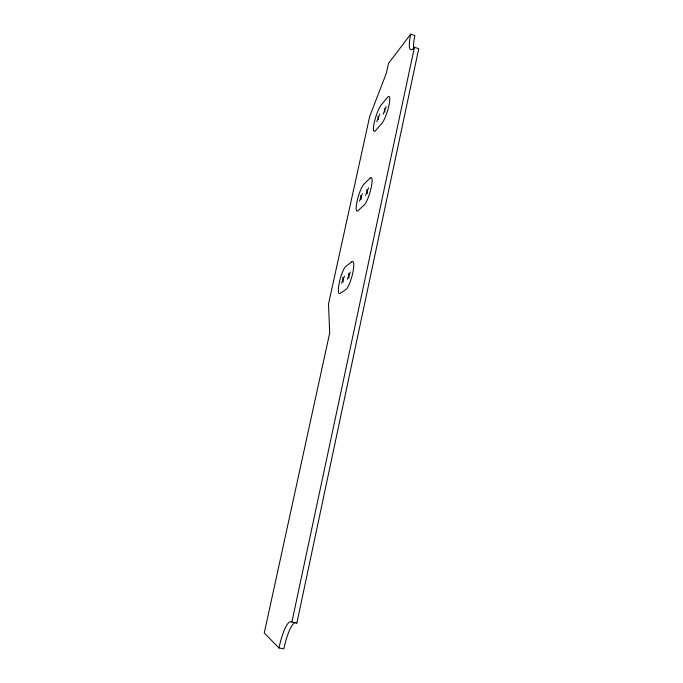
<?xml version="1.0" encoding="UTF-8"?>
<svg xmlns="http://www.w3.org/2000/svg" width="683" height="683" viewBox="0 0 683 683"><rect width="100%" height="100%" fill="white"/><g stroke="black" fill="none" stroke-linecap="round" stroke-linejoin="round"><path stroke-width="1.02" d="M410.731 34.15L388.499 63.399L386.382 73.107L369.699 116.452L328.506 303.986L329.701 332.98L264.27 632.945L278.98 647.979L283.846 648.85A33.373 7.522 -80.1 0 1 296.857 623.024L418.73 48.706L414.436 47.264A29.181 5.712 -71.5 0 1 410.731 34.15L414.88 35.559A29.147 5.823 -71.5 0 0 413.667 48.826M278.98 647.979A33.407 7.368 -80 0 1 291.88 622.093L414.436 47.264M376.794 121.694L379.765 114.095M383.129 114.3L386.202 106.488M359.489 201.092L362.425 193.759M365.55 195.355L368.589 187.825M341.585 283.249L344.48 276.214M347.348 279.296L350.345 272.073M291.88 622.093L296.857 623.024M384.35 108.674L384.981 112.149M377.989 116.187L378.553 119.636M366.814 189.532L367.317 193.69M360.735 195.389L361.179 199.496M348.654 273.268L349.022 278.152M342.875 277.349L343.19 282.147M387.466 97.473L381.029 105.233A14.181 2.715 -72.9 0 0 374.258 122.641A14.181 2.715 -72.9 0 0 375.496 130.641L381.848 123.41A14.522 2.826 -72.7 0 0 388.969 105.387A14.522 2.826 -72.7 0 0 387.466 97.473M369.964 178.212L363.808 184.325A14.206 2.852 -73.7 0 0 357.115 201.126A14.206 2.852 -73.7 0 0 358.088 210.62L364.15 205.071A14.539 2.98 -73.6 0 0 371.185 187.705A14.539 2.98 -73.6 0 0 369.964 178.212M351.847 261.828L345.991 266.174A14.334 2.971 -74.8 0 0 339.383 282.31A14.334 2.971 -74.8 0 0 340.057 293.383L345.82 289.643A14.667 3.108 -74.7 0 0 352.752 273.012A14.667 3.108 -74.7 0 0 351.847 261.828"/></g></svg>
